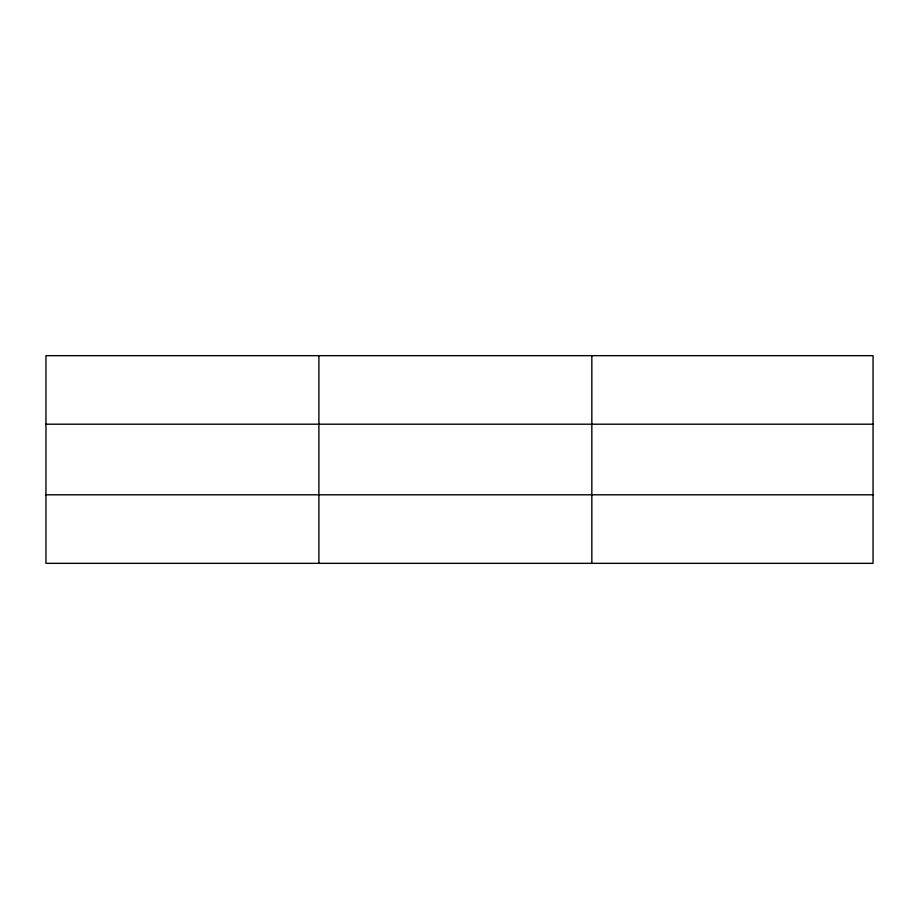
<?xml version="1.0" encoding="UTF-8"?>
<svg xmlns="http://www.w3.org/2000/svg" width="919" height="919" viewBox="0 0 919 919"><rect width="100%" height="100%" fill="white"/><g stroke="black" fill="none" stroke-linecap="round" stroke-linejoin="round"><path stroke-width="1.38" d="M318.893 355.664L318.893 563.336M591.836 355.664L591.836 563.336M873.05 494.801L873.05 563.336L45.95 563.336L45.95 355.664L873.05 355.664L873.05 494.801L45.95 494.801M45.95 424.199L873.05 424.199"/></g></svg>
